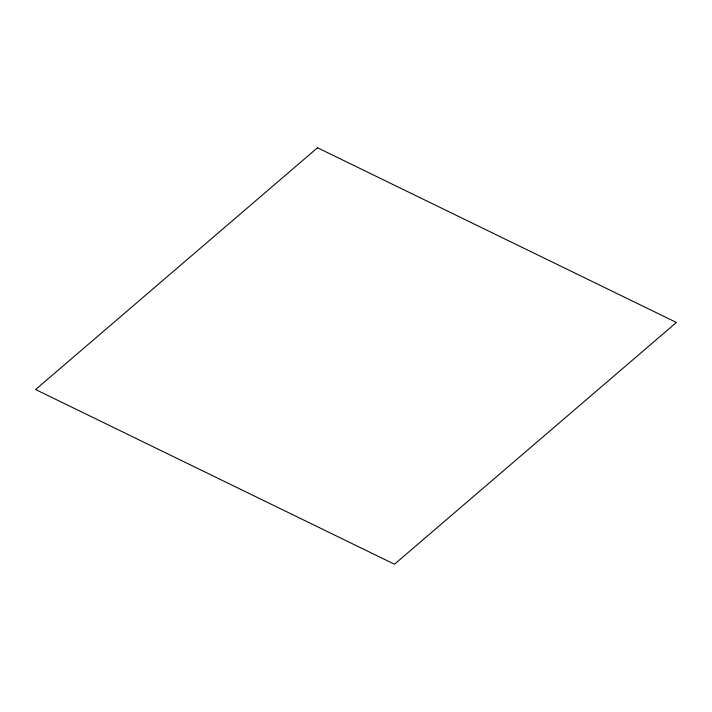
<?xml version="1.0" encoding="UTF-8"?>
<svg xmlns="http://www.w3.org/2000/svg" width="712" height="712" viewBox="0 0 712 712"><rect width="100%" height="100%" fill="white"/><g stroke="black" fill="none" stroke-linecap="round" stroke-linejoin="round"><path stroke-width="1.07" d="M317.499 147.767L35.6 389.544L394.501 564.233L676.4 322.456L317.499 147.767"/></g></svg>
